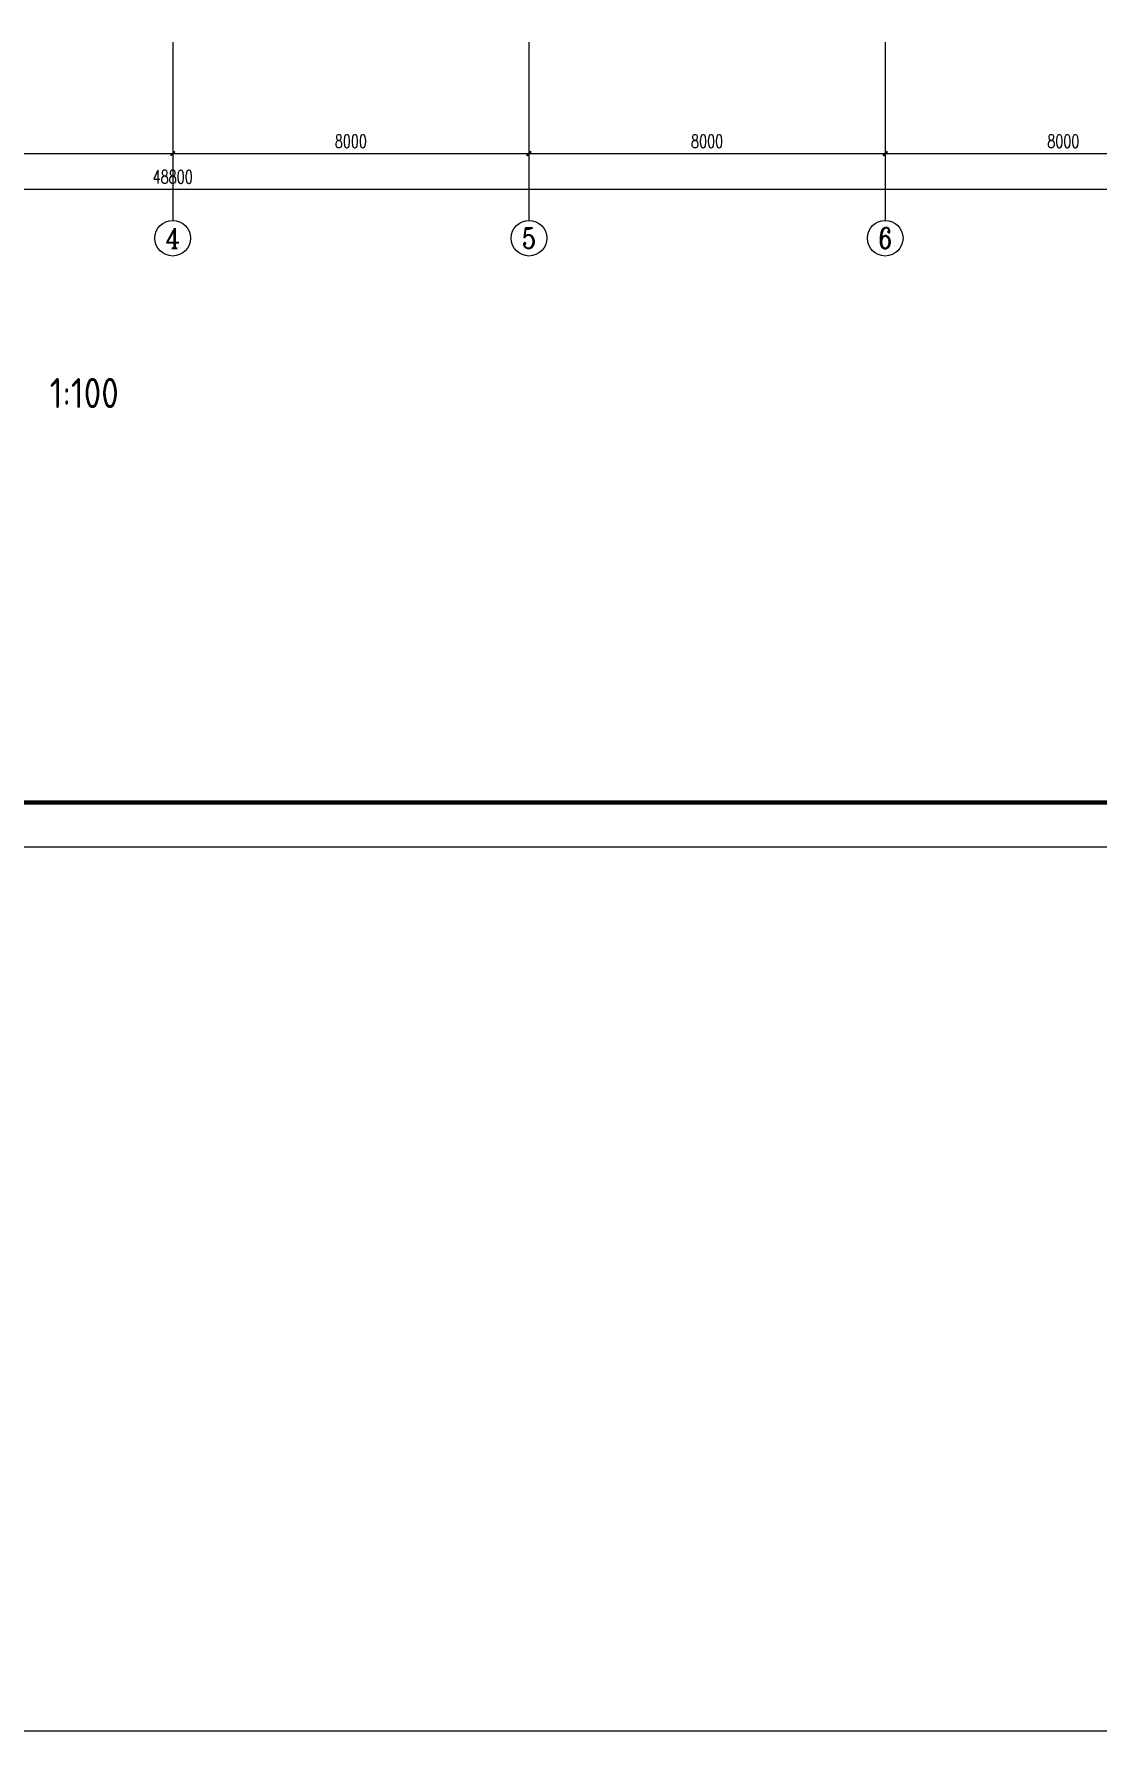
# Model space of a CAD drawing. Extents: x 1234595 to 2088511, y -80443 to 75292.
# Drawn here: x 1749135 to 1773010, y -80443 to -42353 of the extents above; entities that cross this region are included whole.
import ezdxf
from ezdxf.enums import TextEntityAlignment as Align

# ---------------------------------------------------------------- set-up
doc = ezdxf.new("R2010")
doc.units = 0
doc.header["$LTSCALE"] = 1000
doc.header["$MEASUREMENT"] = 0
doc.layers.get('0').update_dxf_attribs({"linetype": 'CONTINUOUS'})
doc.layers.get('Defpoints').update_dxf_attribs({"linetype": 'CONTINUOUS'})
for name, color, linetype in [('AXIS_TEXT', 7, 'CONTINUOUS'), ('PUB_TEXT', 7, 'CONTINUOUS'), ('PUB_TITLE', 4, 'CONTINUOUS'), ('WIRE-避雷', 4, 'CONTINUOUS'), ('建筑底图', 251, 'CONTINUOUS')]:
    doc.layers.add(name, color=color, linetype=linetype)
doc.styles.add('_TCH_AXIS', font='COMPLEX', dxfattribs={"bigfont": 'GBCBIG'})
doc.styles.add('_TCH_DIM_T3', font='SIMPLEX', dxfattribs={"width": 0.705882, "bigfont": 'GBCBIG'})
doc.styles.add('COMPLEX', font='COMPLEX')
doc.styles.get("Standard").update_dxf_attribs({"font": 'GBENOR', "bigfont": 'GBCBIG'})
doc.dimstyles.new('_TCH_ARCH&&100', dxfattribs={"dimtxt": 297.5, "dimasz": 100, "dimexe": 250, "dimexo": 300, "dimgap": 126.25, "dimtad": 1, "dimdec": 0, "dimzin": 0, "dimdsep": 46, "dimtxsty": '_TCH_DIM_T3', "dimblk": 'ARCHTICK', "dimcen": 0.09, "dimclrt": 7, "dimazin": 2, "dimtfac": 1, "dimtdec": 0, "dimtix": 1, "dimtmove": 2, "dimatfit": 3, "dimfxl": 0, "dimtolj": 1, "dimtzin": 0, "dimarcsym": 0})

# ---------------------------------------------------------------- blocks, each defined once
blk = doc.blocks.new('_ArchTick')
at = {"color": 0, "linetype": 'ByBlock', "const_width": 0.4}
blk.add_lwpolyline([(-0.5, -0.5), (0.5, 0.5)], dxfattribs=at)
blk = doc.blocks.new('*D190')
at = {"layer": 'Defpoints', "color": 0, "transparency": 16777216}
for p in [(1744252, -42537), (1752252, -42537), (1752252, -45037)]:
    blk.add_point(p, dxfattribs=at)
at = {"layer": '建筑底图', "color": 0, "lineweight": -2, "transparency": 16777216}
for p, q in [((1744252, -42837), (1744252, -45287)), ((1752252, -42837), (1752252, -45287)), ((1744252, -45037), (1752252, -45037))]:
    blk.add_line(p, q, dxfattribs=at)
at = {"layer": '建筑底图', "color": 0, "lineweight": -2, "transparency": 16777216, "xscale": 100, "yscale": 100, "zscale": 100, "rotation": 180}
blk.add_blockref('_ArchTick', (1744252, -45037), dxfattribs=at)
at = {"layer": '建筑底图', "color": 0, "lineweight": -2, "transparency": 16777216, "xscale": 100, "yscale": 100, "zscale": 100}
blk.add_blockref('_ArchTick', (1752252, -45037), dxfattribs=at)
at = {"layer": '建筑底图', "color": 7, "transparency": 16777216, "insert": (1748252, -44762), "char_height": 297.5, "attachment_point": 5, "style": '_TCH_DIM_T3'}
blk.add_mtext('\\A1;8000', dxfattribs=at)
blk = doc.blocks.new('*D191')
at = {"layer": 'Defpoints', "color": 0, "transparency": 16777216}
for p in [(1752252, -42537), (1760252, -42537), (1760252, -45037)]:
    blk.add_point(p, dxfattribs=at)
at = {"layer": '建筑底图', "color": 0, "lineweight": -2, "transparency": 16777216}
for p, q in [((1752252, -42837), (1752252, -45287)), ((1760252, -42837), (1760252, -45287)), ((1752252, -45037), (1760252, -45037))]:
    blk.add_line(p, q, dxfattribs=at)
at = {"layer": '建筑底图', "color": 0, "lineweight": -2, "transparency": 16777216, "xscale": 100, "yscale": 100, "zscale": 100, "rotation": 180}
blk.add_blockref('_ArchTick', (1752252, -45037), dxfattribs=at)
at = {"layer": '建筑底图', "color": 0, "lineweight": -2, "transparency": 16777216, "xscale": 100, "yscale": 100, "zscale": 100}
blk.add_blockref('_ArchTick', (1760252, -45037), dxfattribs=at)
at = {"layer": '建筑底图', "color": 7, "transparency": 16777216, "insert": (1756252, -44762), "char_height": 297.5, "attachment_point": 5, "style": '_TCH_DIM_T3'}
blk.add_mtext('\\A1;8000', dxfattribs=at)
blk = doc.blocks.new('*D192')
at = {"layer": 'Defpoints', "color": 0, "transparency": 16777216}
for p in [(1760252, -42537), (1768252, -42537), (1768252, -45037)]:
    blk.add_point(p, dxfattribs=at)
at = {"layer": '建筑底图', "color": 0, "lineweight": -2, "transparency": 16777216}
for p, q in [((1760252, -42837), (1760252, -45287)), ((1768252, -42837), (1768252, -45287)), ((1760252, -45037), (1768252, -45037))]:
    blk.add_line(p, q, dxfattribs=at)
at = {"layer": '建筑底图', "color": 0, "lineweight": -2, "transparency": 16777216, "xscale": 100, "yscale": 100, "zscale": 100, "rotation": 180}
blk.add_blockref('_ArchTick', (1760252, -45037), dxfattribs=at)
at = {"layer": '建筑底图', "color": 0, "lineweight": -2, "transparency": 16777216, "xscale": 100, "yscale": 100, "zscale": 100}
blk.add_blockref('_ArchTick', (1768252, -45037), dxfattribs=at)
at = {"layer": '建筑底图', "color": 7, "transparency": 16777216, "insert": (1764252, -44762), "char_height": 297.5, "attachment_point": 5, "style": '_TCH_DIM_T3'}
blk.add_mtext('\\A1;8000', dxfattribs=at)
blk = doc.blocks.new('*D193')
at = {"layer": 'Defpoints', "color": 0, "transparency": 16777216}
for p in [(1768252, -42537), (1776252, -42537), (1776252, -45037)]:
    blk.add_point(p, dxfattribs=at)
at = {"layer": '建筑底图', "color": 0, "lineweight": -2, "transparency": 16777216}
for p, q in [((1768252, -42837), (1768252, -45287)), ((1776252, -42837), (1776252, -45287)), ((1768252, -45037), (1776252, -45037))]:
    blk.add_line(p, q, dxfattribs=at)
at = {"layer": '建筑底图', "color": 0, "lineweight": -2, "transparency": 16777216, "xscale": 100, "yscale": 100, "zscale": 100, "rotation": 180}
blk.add_blockref('_ArchTick', (1768252, -45037), dxfattribs=at)
at = {"layer": '建筑底图', "color": 0, "lineweight": -2, "transparency": 16777216, "xscale": 100, "yscale": 100, "zscale": 100}
blk.add_blockref('_ArchTick', (1776252, -45037), dxfattribs=at)
at = {"layer": '建筑底图', "color": 7, "transparency": 16777216, "insert": (1772252, -44762), "char_height": 297.5, "attachment_point": 5, "style": '_TCH_DIM_T3'}
blk.add_mtext('\\A1;8000', dxfattribs=at)
blk = doc.blocks.new('*D194')
at = {"layer": 'Defpoints', "color": 0, "transparency": 16777216}
for p in [(1727852, -42537), (1776652, -42537), (1776652, -45837)]:
    blk.add_point(p, dxfattribs=at)
at = {"layer": '建筑底图', "color": 0, "lineweight": -2, "transparency": 16777216}
for p, q in [((1727852, -42837), (1727852, -46087)), ((1776652, -42837), (1776652, -46087)), ((1727852, -45837), (1776652, -45837))]:
    blk.add_line(p, q, dxfattribs=at)
at = {"layer": '建筑底图', "color": 0, "lineweight": -2, "transparency": 16777216, "xscale": 100, "yscale": 100, "zscale": 100, "rotation": 180}
blk.add_blockref('_ArchTick', (1727852, -45837), dxfattribs=at)
at = {"layer": '建筑底图', "color": 0, "lineweight": -2, "transparency": 16777216, "xscale": 100, "yscale": 100, "zscale": 100}
blk.add_blockref('_ArchTick', (1776652, -45837), dxfattribs=at)
at = {"layer": '建筑底图', "color": 7, "transparency": 16777216, "insert": (1752252, -45562), "char_height": 297.5, "attachment_point": 5, "style": '_TCH_DIM_T3'}
blk.add_mtext('\\A1;48800', dxfattribs=at)
blk = doc.blocks.new('_AXISO')
blk.add_circle((0, 0), 0.5)
at = {"layer": 'AXIS_TEXT', "style": 'COMPLEX', "width": 1.041667}
blk.add_attdef('A', text='', height=0.56, dxfattribs=at).set_placement((-0.25, -0.28), (0.25, -0.28), align=Align.FIT)

msp = doc.modelspace()

# ---------------------------------------------------------------- linework, layer by layer
at = {"layer": 'PUB_TITLE', "color": 4}
msp.add_lwpolyline([(1709691.4, -60600.6), (1793791.4, -60600.6), (1793791.4, -1200.6), (1709691.4, -1200.6)], close=True, dxfattribs=at)
at = {"layer": 'PUB_TITLE', "color": 4, "const_width": 100}
msp.add_lwpolyline([(1712191.4, -59600.6), (1792791.4, -59600.6), (1792791.4, -2200.6), (1712191.4, -2200.6)], close=True, dxfattribs=at)
at = {"layer": 'WIRE-避雷', "color": 1}
msp.add_lwpolyline([(1234595.5, 75291.9), (2088511, 75291.9), (2088511, -80442.7), (1234595.5, -80442.7)], close=True, dxfattribs=at)
at = {"layer": '建筑底图'}
for p, q in [((1752252.2, -42536.9), (1752252.2, -46536.9)), ((1760252.2, -42536.9), (1760252.2, -46536.9)), ((1768252.2, -42536.9), (1768252.2, -46536.9))]:
    msp.add_line(p, q, dxfattribs=at)

# ---------------------------------------------------------------- block references
ref = msp.add_blockref('_AXISO', (1752252.2, -46936.9), dxfattribs=dict(at, xscale=800, yscale=800, zscale=800))
ref.add_attrib('A', '4', dxfattribs={"layer": 'AXIS_TEXT', "color": 0, "height": 445.4, "style": '_TCH_AXIS'}).set_placement((1752082.5, -47159.6), (1752421.9, -47159.6), align=Align.FIT)
ref = msp.add_blockref('_AXISO', (1760252.2, -46936.9), dxfattribs=dict(at, xscale=800, yscale=800, zscale=800))
ref.add_attrib('A', '5', dxfattribs={"layer": 'AXIS_TEXT', "color": 0, "height": 465.9, "style": '_TCH_AXIS'}).set_placement((1760096.9, -47169.9), (1760407.5, -47169.9), align=Align.FIT)
ref = msp.add_blockref('_AXISO', (1768252.2, -46936.9), dxfattribs=dict(at, xscale=800, yscale=800, zscale=800))
ref.add_attrib('A', '6', dxfattribs={"layer": 'AXIS_TEXT', "color": 0, "height": 465.9, "style": '_TCH_AXIS'}).set_placement((1768096.9, -47169.9), (1768407.5, -47169.9), align=Align.FIT)

# ---------------------------------------------------------------- texts
at = {"layer": 'PUB_TEXT'}
msp.add_text('1:100', height=675.18, dxfattribs=at).set_placement((1749489.5, -50749.8))

# ---------------------------------------------------------------- dimensions: what is measured, and where the dimension line sits
at = {"layer": '建筑底图'}
for p1, p2, distance, picture, middle in [((1727852.2, -42536.9), (1776652.2, -42536.9), -3300, '*D194', (1752252.2, -45561.9)), ((1744252.2, -42536.9), (1752252.2, -42536.9), -2500, '*D190', (1748252.2, -44761.9)), ((1752252.2, -42536.9), (1760252.2, -42536.9), -2500, '*D191', (1756252.2, -44761.9)), ((1760252.2, -42536.9), (1768252.2, -42536.9), -2500, '*D192', (1764252.2, -44761.9)), ((1768252.2, -42536.9), (1776252.2, -42536.9), -2500, '*D193', (1772252.2, -44761.9))]:
    dim = msp.add_aligned_dim(p1=p1, p2=p2, distance=distance, dimstyle='_TCH_ARCH&&100', dxfattribs=at)
    dim.commit()
    dim.dimension.update_dxf_attribs({"geometry": picture, "text_midpoint": middle})

doc.saveas('drawing.dxf')
